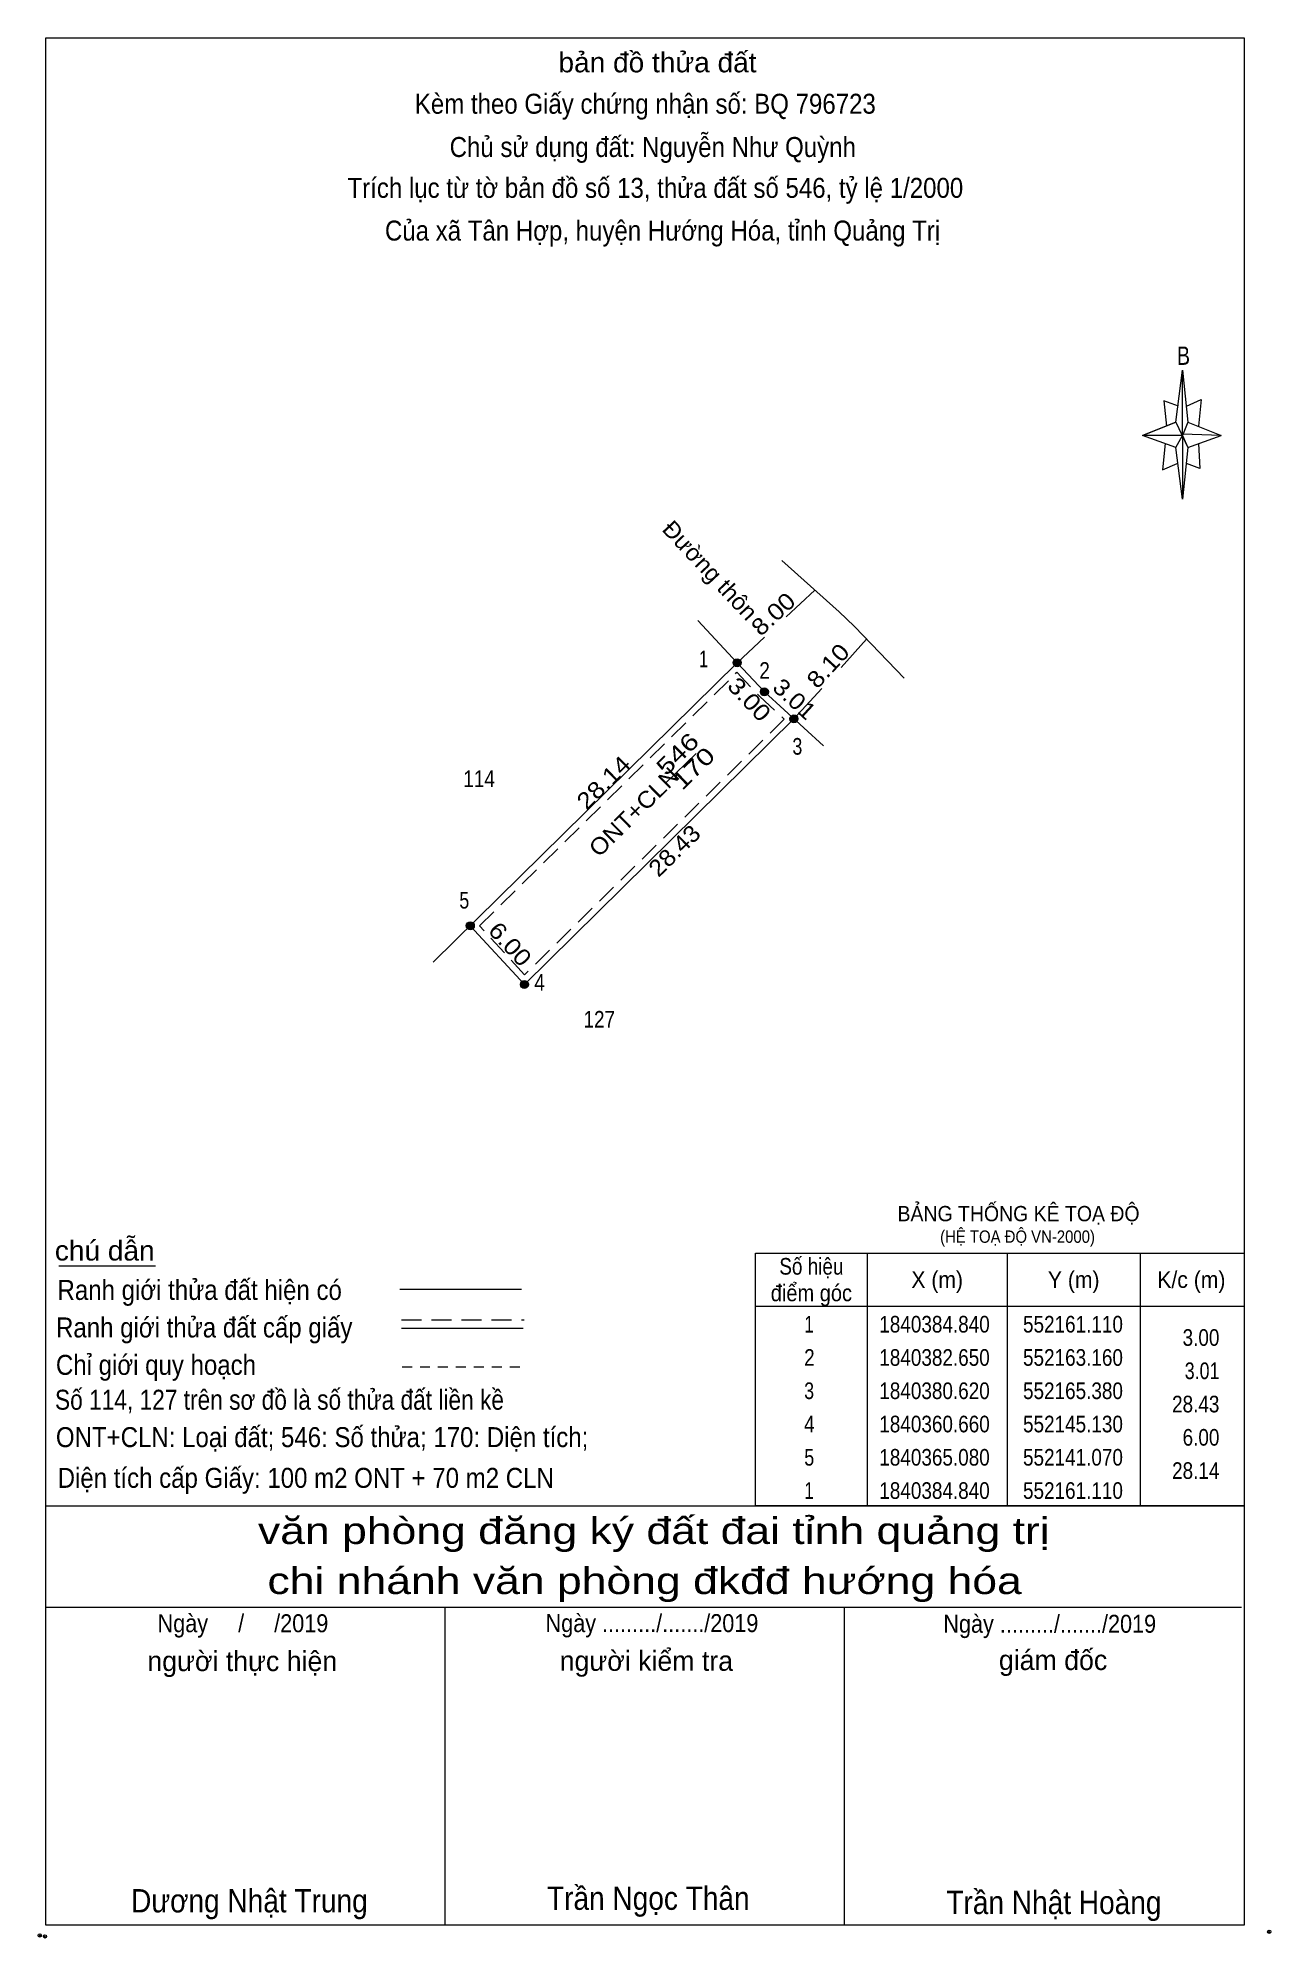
# Model space of a CAD drawing. Header units: metres. Extents: x 552109 to 552201, y 1840289 to 1840432.
import ezdxf
from ezdxf.enums import TextEntityAlignment as Align

# ---------------------------------------------------------------- set-up
doc = ezdxf.new("R2010")
doc.units = ezdxf.units.M
doc.header["$LTSCALE"] = 0.5
doc.header["$PDMODE"] = 32
doc.header["$PDSIZE"] = 0.25
doc.linetypes.add('MEDIUM_DASHED', pattern=[4.5, 3, -1.5])
doc.linetypes.add('SHORT_DASHED', pattern=[2.7, 1.5, -1.2])
for name, color, linetype, lineweight in [('1', 7, 'MEDIUM_DASHED', 13), ('10', 7, 'Continuous', 13), ('17', 7, 'Continuous', 13), ('2', 7, 'Continuous', 13), ('47', 7, 'Continuous', 13), ('5', 7, 'Continuous', 13), ('6', 7, 'Continuous', 13), ('63', 7, 'Continuous', 13)]:
    doc.layers.add(name, color=color, linetype=linetype, lineweight=lineweight)

msp = doc.modelspace()

# ---------------------------------------------------------------- hatches: boundary and pattern name
at = {"layer": '63'}
for points in [[(552161.41, 1840384.84, 1), (552160.81, 1840384.84, 1)], [(552163.46, 1840382.65, 1), (552162.86, 1840382.65, 1)], [(552165.68, 1840380.62, 1), (552165.08, 1840380.62, 1)], [(552141.37, 1840365.08, 1), (552140.77, 1840365.08, 1)], [(552145.43, 1840360.66, 1), (552144.83, 1840360.66, 1)]]:
    msp.add_hatch(color=256, dxfattribs=at).paths.add_polyline_path(points)

# ---------------------------------------------------------------- linework, layer by layer
at = {"layer": '1'}
msp.add_lwpolyline([(552161.1, 1840384.12), (552162.81, 1840382.29), (552164.65, 1840380.61), (552145.15, 1840361.38), (552141.76, 1840365.06)], close=True, dxfattribs=at)
at = {"layer": '10'}
msp.add_line((552138.28, 1840362.33), (552161.11, 1840384.84), dxfattribs=at)
at = {"layer": '17'}
msp.add_line((552110.17, 1840339.51), (552117.41, 1840339.51), dxfattribs=at)
at = {"layer": '2'}
msp.add_line((552173.67, 1840383.67), (552169.95, 1840387.53), dxfattribs=at)
for points in [[(552169.95, 1840387.53), (552169.9, 1840387.59), (552168.78, 1840388.66), (552164.48, 1840392.51)], [(552167.6, 1840378.59), (552163.16, 1840382.65), (552161.11, 1840384.84), (552158.15, 1840388.01)]]:
    msp.add_lwpolyline(points, dxfattribs=at)
at = {"layer": '47'}
for p in [(552165.38, 1840380.62), (552141.07, 1840365.08), (552141.07, 1840365.08)]:
    msp.add_line(p, (552145.13, 1840360.66), dxfattribs=at)
at = {"layer": '5'}
for p, q in [((552194.06, 1840402.92), (552194.56, 1840406.82)), ((552194.96, 1840402.92), (552197.46, 1840401.92)), ((552194.06, 1840401.02), (552191.56, 1840401.92)), ((552194.96, 1840401.02), (552194.56, 1840397.12)), ((552195.76, 1840401.32), (552195.86, 1840399.42)), ((552195.86, 1840399.42), (552194.86, 1840399.82)), ((552109.19, 1840321.48), (552199.19, 1840321.48)), ((552109.19, 1840313.88), (552198.99, 1840313.88)), ((552109.19, 1840313.88), (552198.99, 1840313.88)), ((552109.19, 1840313.88), (552198.99, 1840313.88)), ((552139.19, 1840289.98), (552139.19, 1840313.88)), ((552169.19, 1840289.98), (552169.19, 1840313.88))]:
    msp.add_line(p, q, dxfattribs=at)
for points in [[(552109.19, 1840431.78), (552199.19, 1840431.78), (552199.19, 1840289.98), (552109.19, 1840289.98)], [(552194.56, 1840406.82), (552194.96, 1840402.92), (552194.56, 1840401.92)], [(552194.56, 1840401.92), (552191.56, 1840401.92), (552194.06, 1840402.92), (552194.96, 1840401.02), (552197.46, 1840401.92), (552194.56, 1840402.02)], [(552194.56, 1840401.92), (552194.56, 1840397.12), (552194.06, 1840401.02)]]:
    msp.add_lwpolyline(points, close=True, dxfattribs=at)
for points in [[(552194.26, 1840404.12), (552193.16, 1840404.52), (552193.36, 1840402.62)], [(552194.86, 1840404.12), (552195.96, 1840404.62), (552195.76, 1840402.62)], [(552194.56, 1840401.92), (552194.06, 1840402.92), (552191.56, 1840401.92)], [(552193.26, 1840401.32), (552193.06, 1840399.32), (552194.16, 1840399.82)], [(552194.56, 1840401.92), (552194.96, 1840401.02), (552197.46, 1840401.92)], [(552199.19, 1840289.98), (552109.19, 1840289.98), (552109.19, 1840313.88)]]:
    msp.add_lwpolyline(points, dxfattribs=at)
for p in [(552108.72, 1840289.21), (552109.12, 1840289.14)]:
    msp.add_point(p, dxfattribs=at)
at = {"layer": '6'}
for p, q in [((552135.77, 1840337.77), (552144.91, 1840337.77)), ((552135.91, 1840334.84), (552145.05, 1840334.84))]:
    msp.add_line(p, q, dxfattribs=at)
at = {"layer": '6', "linetype": 'MEDIUM_DASHED'}
msp.add_line((552135.91, 1840335.46), (552145.11, 1840335.46), dxfattribs=at)
at = {"layer": '6'}
msp.add_point((552201.09, 1840289.48), dxfattribs=at)
at = {"layer": '63'}
for p, q in [((552166.94, 1840390.3), (552164.79, 1840388.29)), ((552163.16, 1840386.76), (552161.11, 1840384.84)), ((552170.84, 1840386.6), (552168.92, 1840384.49)), ((552167.47, 1840382.9), (552165.38, 1840380.62)), ((552158.04, 1840378.02), (552155.76, 1840375.81)), ((552170.89, 1840340.48), (552170.89, 1840321.48)), ((552181.39, 1840340.48), (552181.39, 1840321.48)), ((552191.39, 1840340.48), (552191.39, 1840321.48)), ((552162.49, 1840336.48), (552199.19, 1840336.48))]:
    msp.add_line(p, q, dxfattribs=at)
at = {"layer": '63', "linetype": 'SHORT_DASHED'}
msp.add_line((552135.94, 1840331.92), (552145.14, 1840331.92), dxfattribs=at)
at = {"layer": '63'}
msp.add_lwpolyline([(552162.49, 1840340.48), (552199.19, 1840340.48), (552199.19, 1840321.48), (552162.49, 1840321.48)], close=True, dxfattribs=at)
for centre in [(552161.11, 1840384.84), (552163.16, 1840382.65), (552165.38, 1840380.62), (552141.07, 1840365.08), (552145.13, 1840360.66)]:
    msp.add_circle(centre, 0.3, dxfattribs=at)

# ---------------------------------------------------------------- texts
at = {"layer": '1'}
for s, height, width, p in [('BẢNG THỐNG KÊ TOẠ ĐỘ ', 1.15, 0.95, (552173.16, 1840342.87)), ('(HỆ TOẠ ĐỘ VN-2000)', 0.93, 0.9, (552176.36, 1840341.25))]:
    msp.add_text(s, height=height, dxfattribs=dict(at, width=width)).set_placement(p)
at = {"layer": '5'}
for s, height, width, p in [('bản đồ thửa đất', 1.5, 1.05, (552155.13, 1840429.2)), ('Kèm theo Giấy chứng nhận số: BQ 796723', 1.5, 0.9, (552154.215, 1840426.09)), ('Chủ sử dụng đất: Nguyễn Như Quỳnh', 1.5, 0.9, (552154.775, 1840422.84)), ('Trích lục từ tờ bản đồ số 13, thửa đất số 546, tỷ lệ 1/2000 ', 1.5, 0.9, (552155.22, 1840419.77)), ('Của xã Tân Hợp, huyện Hướng Hóa, tỉnh Quảng Trị', 1.5, 0.9, (552155.51, 1840416.56)), ('B', 1.378, 0.8, (552194.64, 1840407.22)), ('văn phòng đăng ký đất đai tỉnh quảng trị', 2, 1.25, (552154.855, 1840318.62)), ('chi nhánh văn phòng đkđđ hướng hóa', 2, 1.25, (552154.165, 1840314.86)), ('Ngày     /     /2019', 1.35, 0.9, (552123.99, 1840311.99)), ('Ngày ........./......./2019', 1.35, 0.9, (552154.715, 1840312)), ('Ngày ........./......./2019', 1.35, 0.9, (552184.595, 1840311.95)), ('Dương Nhật Trung', 1.75, 0.9, (552124.475, 1840290.94)), ('Trần Ngọc Thân', 1.75, 0.9, (552154.44, 1840291.13)), ('Trần Nhật Hoàng', 1.75, 0.9, (552184.91, 1840290.81))]:
    msp.add_text(s, height=height, dxfattribs=dict(at, width=width)).set_placement(p, align=Align.CENTER)
for s, p in [('người kiểm tra', (552154.295, 1840309.09)), ('giám đốc', (552184.845, 1840309.15)), ('người thực hiện', (552123.94, 1840309.07))]:
    msp.add_text(s, height=1.5, dxfattribs=at).set_placement(p, align=Align.CENTER)
at = {"layer": '6'}
for s, width, p in [('chú dẫn', 1.05, (552109.86, 1840339.92)), ('Ranh giới thửa đất hiện có ', 0.9, (552110.06, 1840336.96)), ('Ranh giới thửa đất cấp giấy', 0.9, (552109.95, 1840334.14)), ('Chỉ giới quy hoạch', 0.9, (552109.94, 1840331.33)), ('Số 114, 127 trên sơ đồ là số thửa đất liền kề', 0.85, (552109.87, 1840328.71)), ('ONT+CLN: Loại đất; 546: Số thửa; 170: Diện tích;', 0.9, (552109.94, 1840325.9)), ('Diện tích cấp Giấy: 100 m2 ONT + 70 m2 CLN', 0.9, (552110.07, 1840322.84))]:
    msp.add_text(s, height=1.5, dxfattribs=dict(at, width=width)).set_placement(p)
at = {"layer": '63'}
for s, rotation, width, p in [('Đường thôn', 313.038, 1.05, (552158.6226, 1840391.3515)), ('8.00', 43.123, 1.15, (552164.2528, 1840388.0406)), ('8.10', 47.603, 1.15, (552168.4018, 1840384.1886)), ('3.00', 313.109, 1.15, (552161.57, 1840381.6571)), ('3.01', 317.56, 1.1, (552164.9982, 1840381.6523)), ('546', 44.587, 1.3, (552157.0713, 1840377.5428)), ('170', 44.587, 1.3, (552158.2763, 1840376.4577)), ('28.14', 44.597, 1.15, (552151.5212, 1840375.387)), ('ONT+CLN', 44.587, 1.1, (552153.8013, 1840373.1871)), ('28.43', 44.587, 1.1, (552156.8463, 1840370.2718)), ('6.00', 312.569, 1.15, (552143.5985, 1840363.2728))]:
    msp.add_text(s, height=1.25, rotation=rotation, dxfattribs=dict(at, width=width)).set_placement(p, align=Align.CENTER)
for s, width, p in [(' 1', 0.75, (552158.94, 1840384.5)), (' 2', 0.85, (552163.57, 1840383.63)), (' 3', 0.8, (552166.01, 1840377.93)), (' 5', 0.8, (552140.99, 1840366.37)), (' 4', 0.85, (552146.67, 1840360.2)), ('3.00', 0.85, (552197.34, 1840333.51)), ('3.01', 0.8, (552197.34, 1840331.01)), ('28.43', 0.85, (552197.34, 1840328.51)), ('6.00', 0.85, (552197.34, 1840326.01)), ('28.14', 0.85, (552197.34, 1840323.51))]:
    msp.add_text(s, height=1.25, dxfattribs=dict(at, width=width)).set_placement(p, align=Align.RIGHT)
for s, width, p in [('114', 0.85, (552141.73, 1840375.5)), ('127', 0.85, (552150.755, 1840357.42)), ('Số hiệu', 0.85, (552166.69, 1840338.86)), ('điểm góc', 0.9, (552166.69, 1840336.86)), ('X (m)', 0.95, (552176.14, 1840337.86)), ('Y (m)', 0.95, (552186.395, 1840337.86)), ('K/c (m)', 0.95, (552195.235, 1840337.86)), (' 1', 0.75, (552166.34, 1840334.51)), ('1840384.840', 0.85, (552175.94, 1840334.51)), ('552161.110', 0.85, (552186.34, 1840334.51)), (' 2', 0.85, (552166.345, 1840332.01)), ('1840382.650', 0.85, (552175.94, 1840332.01)), ('552163.160', 0.85, (552186.34, 1840332.01)), (' 3', 0.8, (552166.335, 1840329.51)), ('1840380.620', 0.85, (552175.94, 1840329.51)), ('552165.380', 0.85, (552186.34, 1840329.51)), (' 4', 0.85, (552166.34, 1840327.01)), ('1840360.660', 0.85, (552175.94, 1840327.01)), ('552145.130', 0.85, (552186.34, 1840327.01)), (' 5', 0.8, (552166.345, 1840324.51)), ('1840365.080', 0.85, (552175.94, 1840324.51)), ('552141.070', 0.85, (552186.34, 1840324.51)), (' 1', 0.75, (552166.34, 1840322.01)), ('1840384.840', 0.85, (552175.94, 1840322.01)), ('552161.110', 0.85, (552186.34, 1840322.01))]:
    msp.add_text(s, height=1.25, dxfattribs=dict(at, width=width)).set_placement(p, align=Align.CENTER)

doc.saveas('drawing.dxf')
